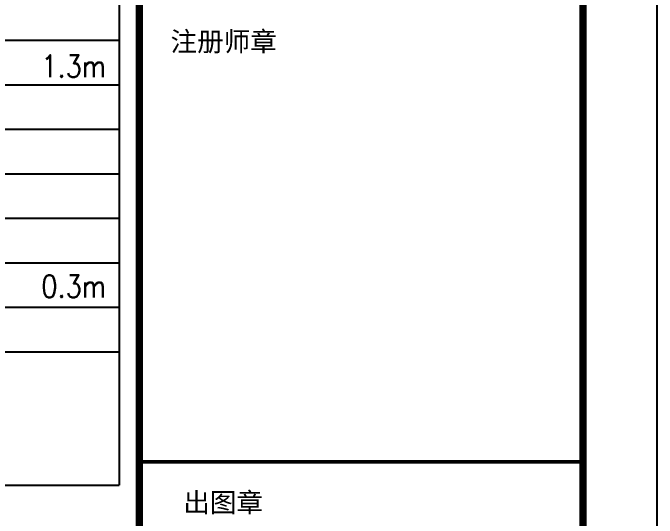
# Model space of a CAD drawing. Extents: x 1680110 to 2699828, y 269661 to 891349.
# Drawn here: x 2412127 to 2420818, y 745279 to 752091 of the extents above; entities that cross this region are included whole.
import ezdxf

# ---------------------------------------------------------------- set-up
doc = ezdxf.new("R2010")
doc.units = 0
doc.header["$LTSCALE"] = 1000
doc.header["$MEASUREMENT"] = 0
for name, color, linetype in [('PUB_TITLE', 4, 'Continuous'), ('图框', 4, 'Continuous'), ('文字', 6, 'Continuous')]:
    doc.layers.add(name, color=color, linetype=linetype)
doc.styles.add('ACC', font='txt.shx', dxfattribs={"width": 0.9, "bigfont": 'hztxt.shx'})
doc.styles.add('黑体', font='simhei.ttf')

# ---------------------------------------------------------------- blocks, each defined once
blk = doc.blocks.new('A$C31D40216')
at = {"layer": '图框', "color": 4, "const_width": 148}
blk.add_lwpolyline([(74, 60000), (74, 0)], dxfattribs=at)
at = {"layer": '图框', "color": 0, "const_width": 75}
blk.add_lwpolyline([(74, 22160), (9088, 22160)], dxfattribs=at)
at = {"layer": '图框', "color": 4, "style": '黑体'}
for s, p in [('注册师章', (707, 30463)), ('出图章', (967, 21139))]:
    blk.add_text(s, height=394.4, dxfattribs=at).set_placement(p)

msp = doc.modelspace()

# ---------------------------------------------------------------- linework, layer by layer
at = {"layer": 'PUB_TITLE'}
msp.add_lwpolyline([(2361418.2, 730265.8), (2420818.2, 730265.8), (2420818.2, 772265.8), (2361418.2, 772265.8)], close=True, dxfattribs=at)
at = {"layer": 'PUB_TITLE', "const_width": 100}
msp.add_lwpolyline([(2363918.2, 731265.8), (2419818.2, 731265.8), (2419818.2, 771265.8), (2363918.2, 771265.8)], close=True, dxfattribs=at)
at = {"layer": '文字'}
for p, q in [((2413561.7, 756341.8), (2413561.7, 747523.2)), ((2398055, 751723.2), (2413561.7, 751723.2)), ((2398055, 751123.2), (2413561.7, 751123.2)), ((2398055, 750523.2), (2413561.7, 750523.2)), ((2398055, 749923.2), (2413561.7, 749923.2)), ((2398055, 749323.2), (2413561.7, 749323.2)), ((2398055, 748723.2), (2413561.7, 748723.2)), ((2398055, 748123.2), (2413561.7, 748123.2)), ((2398060.3, 747523.2), (2413561.7, 747523.2)), ((2413561.7, 747523.2), (2413561.7, 745723.2)), ((2398060.3, 745723.2), (2413561.7, 745723.2))]:
    msp.add_line(p, q, dxfattribs=at)

# ---------------------------------------------------------------- block references
at = {"xscale": 0.6666666666666666, "yscale": 0.6666666666666666, "zscale": 0.6666666666666666}
msp.add_blockref('A$C31D40216', (2413781.5, 731265.8), dxfattribs=at)

# ---------------------------------------------------------------- texts
at = {"layer": '文字', "style": 'ACC', "width": 0.85}
for s, p in [('1.3m', (2412510.4, 751223.4)), ('0.3m', (2412510.4, 748255.3))]:
    msp.add_text(s, height=300, dxfattribs=at).set_placement(p)

doc.saveas('drawing.dxf')
